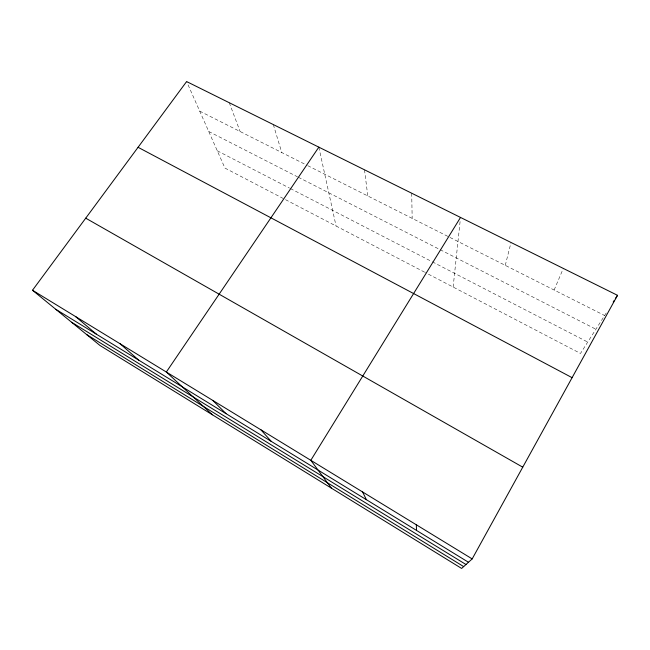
<?xml version="1.0" encoding="UTF-8"?>
<svg xmlns="http://www.w3.org/2000/svg" width="650" height="650" viewBox="0 0 650 650"><rect width="100%" height="100%" fill="white"/><g stroke="black" fill="none" stroke-linecap="round" stroke-linejoin="round"><path stroke-width="0.49" stroke-dasharray="3.25 2.44" d="M453.139 287.048L460.102 221.447M505.269 265.363L511.03 242.499M554.125 290.03L563.322 268.434M606.239 312.991L580.483 353.446L425.514 272.651M199.713 111.126L306.857 165.206M307.751 165.661L604.63 315.518M208.731 131.487L297.456 176.8M298.35 177.263L439.27 249.234M440.156 249.689L595.904 329.233M217.279 150.792L289.518 188.094M290.412 188.557L431.462 261.381M432.348 261.836L587.73 342.071M424.621 272.179L224.941 168.082L186.615 81.559M229.263 102.716L240.118 131.519M273.317 124.572L281.783 152.555M318.841 147.152L336.066 226.021M364.512 169.812L367.786 195.967M411.71 193.229L412.165 218.368"/><path stroke-width="0.97" d="M472.176 558.911L617.5 295.311L186.615 81.559L32.5 290.249L99.954 345.459L461.63 568.441L472.176 558.911L32.5 290.249M460.525 217.441L310.806 460.306L331.427 488.166M613.21 302.047L614.283 300.365M615.355 298.683L617.5 295.311M318.841 147.152L166.335 372.027L212.387 414.773M138.076 147.298L572.089 377.674M85.727 218.172L522.754 467.171M55.721 309.262L468.471 562.258M71.614 322.262L465.977 564.509M86.596 334.523L463.661 566.597M75.562 316.566L96.533 334.271M120.144 343.809L138.702 360.116M212.778 400.408L226.021 413.644M260.902 429.812L271.229 441.358M362.578 491.944L366.397 499.688M416.325 524.786L416.528 530.416"/></g></svg>
